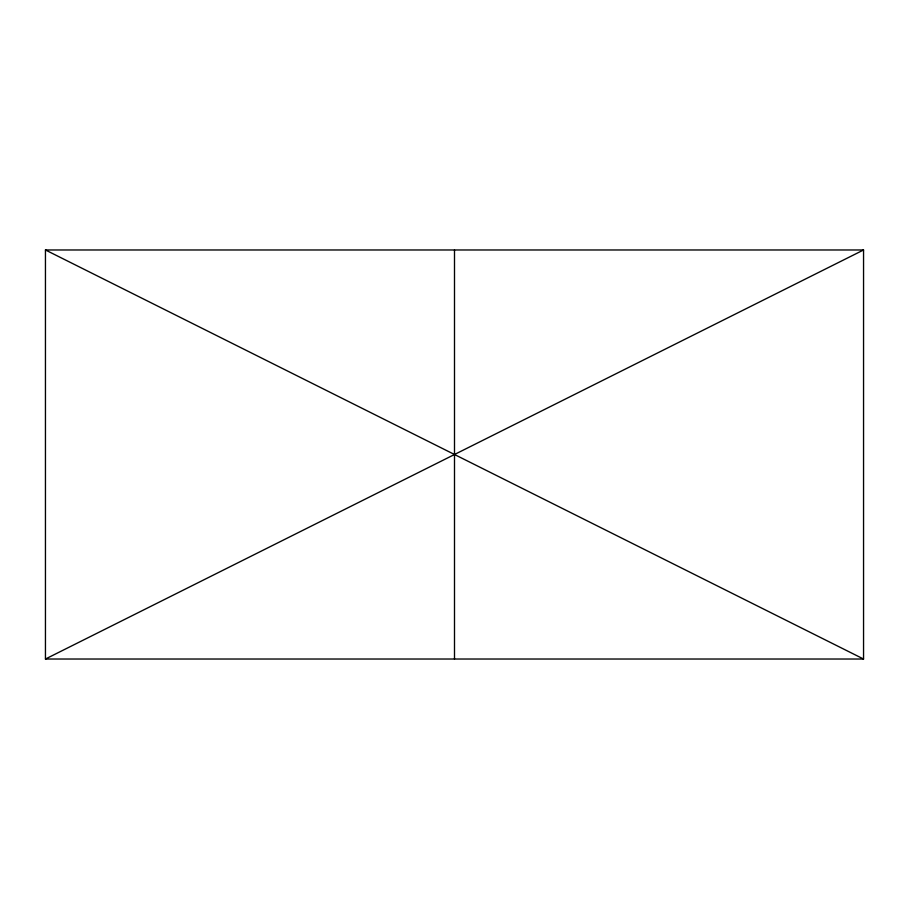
<?xml version="1.0" encoding="UTF-8"?>
<svg xmlns="http://www.w3.org/2000/svg" width="909" height="909" viewBox="0 0 909 909"><rect width="100%" height="100%" fill="white"/><g stroke="black" fill="none" stroke-linecap="round" stroke-linejoin="round"><path stroke-width="1.36" d="M45.45 659.025L863.55 249.975L863.55 659.025L45.45 659.025L45.45 249.975L863.55 249.975M45.45 249.975L863.55 659.025M454.5 249.975L454.5 659.025"/></g></svg>
